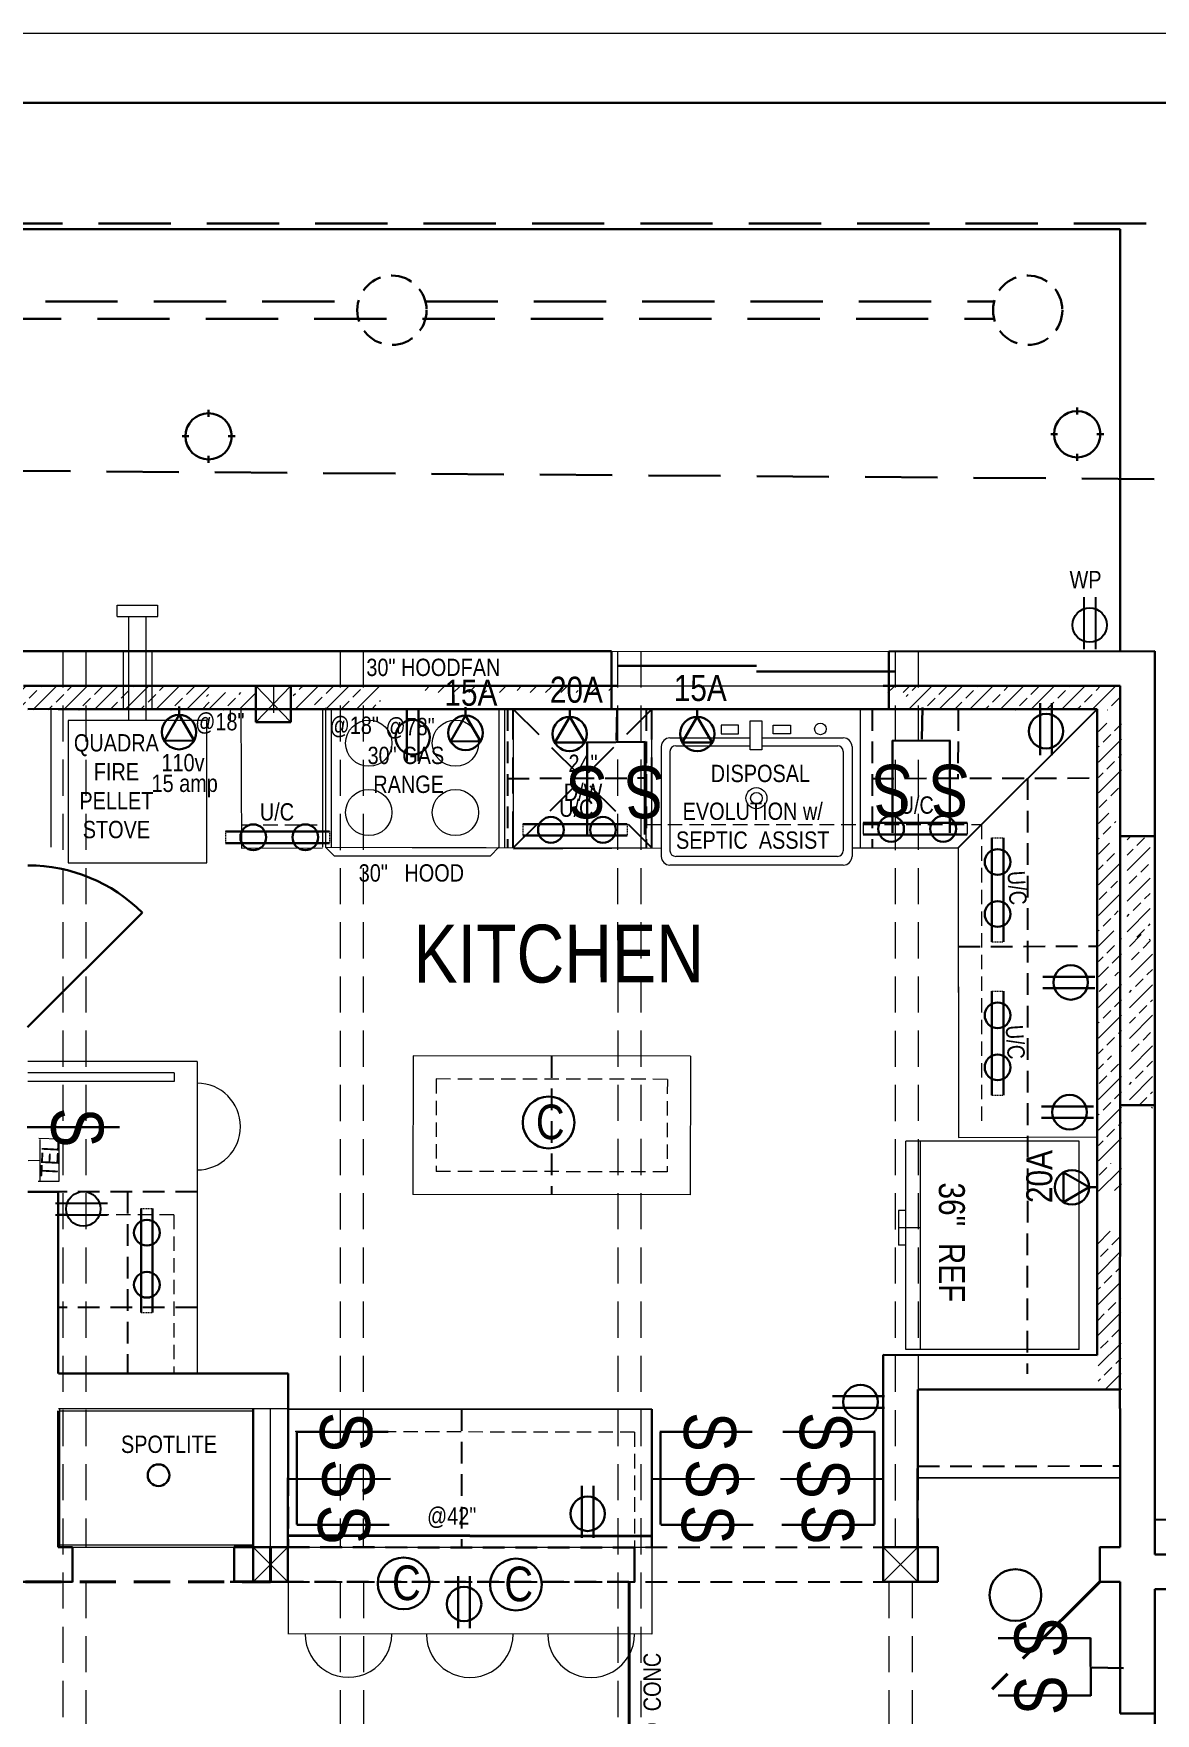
# Model space of a CAD drawing. Header units: inches. Extents: x -298 to 15350, y -6 to 2913.
# Drawn here: x 7569.6 to 7763.7, y 1483.2 to 1773.8 of the extents above; entities that cross this region are included whole.
import ezdxf

# ---------------------------------------------------------------- set-up
doc = ezdxf.new("R2010")
doc.units = ezdxf.units.IN
doc.header["$MEASUREMENT"] = 0
doc.linetypes.add('CENTER', pattern=[2, 1.25, -0.25, 0.25, -0.25])
doc.linetypes.add('HIDDEN', pattern=[0.375, 0.25, -0.125])
for name, color, linetype, lineweight in [('APPLIANCES', 7, 'Continuous', 20), ('BUILT-INS', 36, 'Continuous', 25), ('CABINETS', 36, 'HIDDEN', 25), ('COUNTERTOPS', 7, 'Continuous', 30), ('ELEC', 6, 'Continuous', 30), ('ELEC SYMBOLS', 7, 'Continuous', 20), ('EXISTING CEILING BEAMS', 7, 'HIDDEN', 20), ('HVAC', 1, 'Continuous', 50), ('NEW  ROUIGH SAWN  BEAMS', 3, 'HIDDEN', 40), ('NEW FRAMING', 6, 'Continuous', 30), ('PLUMBING', 3, 'Continuous', 20), ('ROOF', 7, 'HIDDEN', 30), ('STAIRS', 7, 'Continuous', 20), ('STOVE HEATING', 1, 'Continuous', 40), ('WALL FRAMING', 9, 'CENTER', 30), ('WALLS', 7, 'Continuous', 30), ('WINDOWS', 5, 'Continuous', 30)]:
    doc.layers.add(name, color=color, linetype=linetype, lineweight=lineweight)
for name, color, linetype in [('LL_ELECTRICAL', 1, 'Continuous'), ('TEXT80', 9, 'Continuous'), ('TITLE BLOCK', 7, 'Continuous')]:
    doc.layers.add(name, color=color, linetype=linetype)
doc.styles.add('ARCHENT', font='technical.ttf', dxfattribs={"height": 6})

msp = doc.modelspace()

# ---------------------------------------------------------------- hatches: boundary and pattern name
at = {"layer": 'NEW FRAMING', "linetype": 'Continuous', "lineweight": 9, "ltscale": 25}
h = msp.add_hatch(dxfattribs=at)
h.set_pattern_fill('ANSI33', scale=15, style=0)
h.set_pattern_definition([(45, (2623.5272, 396.599), (-2.6516504, 2.6516504), []), (45, (2626.179, 396.599), (-2.6516504, 2.6516504), [1.875, -0.9375])])
h.paths.add_polyline_path([(7600.54446, 1659.75569), (7558.54446, 1659.75569), (7558.54446, 1656.75569), (7600.54446, 1656.75569)])
h.paths.add_polyline_path([(7600.54446, 1660.90908), (7558.54446, 1660.90908), (7558.54446, 1659.75569), (7600.54446, 1659.75569)])
h = msp.add_hatch(dxfattribs=at)
h.set_pattern_fill('ANSI33', scale=15, style=0)
h.set_pattern_definition([(45, (2664.496, 396.599), (-2.6516504, 2.6516504), []), (45, (2667.1475, 396.599), (-2.6516504, 2.6516504), [1.875, -0.9375])])
h.paths.add_polyline_path([(7608.0886, 1656.75569), (7608.0886, 1659.75569), (7599.5131, 1659.75569), (7599.5131, 1656.75569)])
h = msp.add_hatch(dxfattribs=at)
h.set_pattern_fill('ANSI33', scale=15, style=0)
h.set_pattern_definition([(45, (2679.5122, 396.7507), (-2.6516504, 2.6516504), []), (45, (2682.164, 396.7507), (-2.6516504, 2.6516504), [1.875, -0.9375])])
h.paths.add_polyline_path([(7629.6093, 1659.90751), (7629.6093, 1661.06089), (7614.52947, 1661.06089), (7614.52947, 1659.90751)])
h.paths.add_polyline_path([(7629.6093, 1656.90751), (7629.6093, 1659.90751), (7614.52947, 1659.90751), (7614.52947, 1656.90751)])
h = msp.add_hatch(dxfattribs=at)
h.set_pattern_fill('ANSI33', scale=15, style=0)
h.set_pattern_definition([(45, (2701.2858, 396.599), (-2.6516504, 2.6516504), []), (45, (2703.9374, 396.599), (-2.6516504, 2.6516504), [1.875, -0.9375])])
h.paths.add_polyline_path([(7670.59281, 1659.75569), (7670.59281, 1660.90908), (7636.303, 1660.90908), (7636.303, 1659.75569)])
h = msp.add_hatch(dxfattribs=at)
h.set_pattern_fill('ANSI33', scale=15, style=0)
h.set_pattern_definition([(45, (2744.5754, 396.599), (-2.6516504, 2.6516504), []), (45, (2747.227, 396.599), (-2.6516504, 2.6516504), [1.875, -0.9375])])
h.paths.add_polyline_path([(7716.59281, 1660.90908), (7716.59281, 1659.75569), (7721.59263, 1659.75569), (7721.59263, 1660.90908)])
h = msp.add_hatch(dxfattribs=at)
h.set_pattern_fill('ANSI33', scale=15, style=0)
h.set_pattern_definition([(45, (2785.544, 396.599), (-2.6516504, 2.6516504), []), (45, (2788.1957, 396.599), (-2.6516504, 2.6516504), [1.875, -0.9375])])
h.paths.add_polyline_path([(7757.59281, 1656.75569), (7757.59281, 1659.75569), (7720.56126, 1659.75569), (7720.56126, 1656.75569)])
h.paths.add_polyline_path([(7757.59281, 1659.75569), (7757.59281, 1660.90908), (7720.56126, 1660.90908), (7720.56126, 1659.75569)])
h = msp.add_hatch(dxfattribs=at)
h.set_pattern_fill('ANSI33', scale=15, style=0)
h.set_pattern_definition([(45, (2999.56, 91.3216), (-2.6516504, 2.6516504), []), (45, (3002.212, 91.3216), (-2.6516504, 2.6516504), [1.875, -0.9375])])
h.paths.add_polyline_path([(7757.57581, 1636.47787), (7757.57581, 1637.26078, -0.407485201), (7755.62186, 1639.26025), (7753.82742, 1639.26025), (7753.82742, 1618.55933), (7755.76781, 1618.55933, -0.299331351), (7757.57581, 1619.8088), (7757.57581, 1621.83349, -0.387451198), (7757.12186, 1622.33136, -0.387451198), (7757.57581, 1622.82924), (7757.57581, 1626.98835, -0.400784786), (7756.62186, 1627.98729, -0.400784786), (7757.57581, 1628.98623), (7757.57581, 1632.47893, -0.407485201), (7755.62186, 1634.4784, -0.407485201)])
h.paths.add_polyline_path([(7755.62186, 1617.80933, -0.096396118), (7755.76781, 1618.55933), (7753.82742, 1618.55933), (7753.82742, 1617.05933), (7755.76781, 1617.05933, -0.096396118)])
h.paths.add_polyline_path([(7757.57581, 1615.80986, -0.299331351), (7755.76781, 1617.05933), (7753.82742, 1617.05933), (7753.82742, 1614.4784), (7757.57581, 1614.4784)])
h.paths.add_polyline_path([(7757.57581, 1618.55933), (7755.76781, 1618.55933, 0.096396118), (7755.62186, 1617.80933, 0.096396118), (7755.76781, 1617.05933), (7757.57581, 1617.05933)])
h.paths.add_polyline_path([(7757.57581, 1607.27785), (7753.82742, 1607.27785), (7753.82742, 1587.26871), (7757.57581, 1588.42591), (7757.57581, 1597.21444, -0.776153299), (7755.69894, 1597.69515, -0.776153299), (7757.57581, 1598.17587)])
h.paths.add_polyline_path([(7755.63225, 1599.52844, -1), (7754.63225, 1599.52844, -1)], flags=16)
h.paths.add_polyline_path([(7755.63225, 1595.79996, -1), (7754.63225, 1595.79996, -1)], flags=16)
h.paths.add_polyline_path([(7757.57581, 1588.42591), (7753.82742, 1587.26871), (7753.82742, 1573.4784), (7757.57581, 1573.47848), (7757.57581, 1577.47846, -0.41115692), (7755.59671, 1579.47835, -0.41115692), (7757.57581, 1581.47824)])
h.paths.add_polyline_path([(7757.56946, 1614.4784), (7753.82742, 1614.4784), (7753.82742, 1607.27785), (7757.56946, 1607.27785)])
h.paths.add_polyline_path([(7754.70262, 1610.98181, -1), (7756.70262, 1610.98181, -1)], flags=16)
h.paths.add_polyline_path([(7756.20262, 1609.08662, -1), (7755.20262, 1609.08662, -1)], flags=16)
h.paths.add_polyline_path([(7755.20262, 1612.8151, -1), (7756.20262, 1612.8151, -1)], flags=16)
edge = h.paths.add_edge_path()
edge.add_line((7757.82743, 1641.24966), (7757.82743, 1654.47813))
edge.add_line((7757.82743, 1654.47813), (7753.82742, 1654.47813))
edge.add_line((7753.82742, 1654.47813), (7753.82742, 1639.26025))
edge.add_line((7753.82742, 1639.26025), (7755.62186, 1639.26025))
edge.add_arc((7757.62186, 1639.26025), 2, 84.1005934, 180, ccw=False)
edge = h.paths.add_edge_path()
edge.add_line((7757.82236, 1581.46558), (7757.82743, 1585.9784))
edge.add_line((7757.82743, 1585.9784), (7757.82743, 1615.81992))
edge.add_arc((7757.62186, 1617.80933), 2, 268.6806738, 275.8994066, ccw=False)
edge.add_line((7757.57581, 1615.80986), (7757.57581, 1598.17587))
edge.add_arc((7756.69894, 1597.69515), 1, -28.7322216, 28.7322216, ccw=False)
edge.add_line((7757.57581, 1597.21444), (7757.57581, 1581.47824))
edge.add_arc((7757.59671, 1579.47835), 2, 83.5217565, 90.598586, ccw=False)
h.paths.add_polyline_path([(7757.82743, 1617.05933), (7757.82743, 1618.55933), (7757.57581, 1618.55933), (7757.57581, 1617.05933)])
edge = h.paths.add_edge_path()
edge.add_line((7757.81339, 1573.47849), (7757.8179, 1577.49062))
edge.add_arc((7757.59671, 1579.47835), 2, 269.401414, 276.3495671, ccw=False)
edge.add_line((7757.57581, 1577.47846), (7757.57581, 1573.47848))
edge.add_line((7757.57581, 1573.47848), (7757.81339, 1573.47849))
h = msp.add_hatch(dxfattribs=at)
h.set_pattern_fill('ANSI33', scale=15, style=0)
h.set_pattern_definition([(45, (2764.7836, 198.787), (-2.6516504, 2.6516504), []), (45, (2767.4353, 198.787), (-2.6516504, 2.6516504), [1.875, -0.9375])])
h.paths.add_polyline_path([(7762.79926, 1634.90935), (7758.79926, 1634.90935), (7758.79926, 1616.94379), (7762.79926, 1616.94378)])
h = msp.add_hatch(dxfattribs=at)
h.set_pattern_fill('ANSI33', scale=15, style=0)
h.set_pattern_definition([(45, (2765.1676, 169.7282), (-2.6516504, 2.6516504), []), (45, (2767.8193, 169.7282), (-2.6516504, 2.6516504), [1.875, -0.9375])])
h.paths.add_polyline_path([(7763.18327, 1617.88415), (7759.18327, 1617.88518), (7759.18327, 1587.88507), (7763.18327, 1587.88506)])
h = msp.add_hatch(dxfattribs=at)
h.set_pattern_fill('ANSI33', scale=15, style=0)
h.set_pattern_definition([(45, (2759.7957, 118.4), (-2.6516504, 2.6516504), []), (45, (2762.4473, 118.4), (-2.6516504, 2.6516504), [1.875, -0.9375])])
h.paths.add_polyline_path([(7757.59085, 1566.56887), (7753.59085, 1566.5699), (7753.81124, 1539.16911), (7757.81124, 1539.16911)])

# ---------------------------------------------------------------- linework, layer by layer
at = {"layer": 'APPLIANCES', "lineweight": 20, "ltscale": 15}
for p, q in [((7620.09283, 1657.10646), (7620.09402, 1633.00846)), ((7650.0928, 1657.00722), (7650.09399, 1633.01022)), ((7620.09402, 1633.00846), (7650.01525, 1632.90919)), ((7621.59589, 1631.5085), (7648.67232, 1631.50878)), ((7720.50606, 1546.14184), (7720.50666, 1582.14184)), ((7750.50666, 1582.14134), (7720.50666, 1582.14184)), ((7723.06606, 1546.14179), (7723.06666, 1582.14179)), ((7750.50606, 1546.14134), (7750.50666, 1582.14134)), ((7719.22646, 1570.14186), (7719.22636, 1564.14186)), ((7720.50646, 1570.14184), (7719.22646, 1570.14186)), ((7720.50641, 1567.14184), (7719.22641, 1567.14186)), ((7723.06641, 1567.14179), (7720.50641, 1567.14184)), ((7720.50636, 1564.14184), (7719.22636, 1564.14186)), ((7720.50636, 1564.14184), (7719.22636, 1564.14186)), ((7750.50606, 1546.14134), (7720.50606, 1546.14184))]:
    msp.add_line(p, q, dxfattribs=at)
at = {"layer": 'APPLIANCES', "ltscale": 25}
for p, q in [((7620.09402, 1633.00846), (7621.59592, 1631.50847)), ((7650.09399, 1632.9913), (7648.67232, 1631.50878))]:
    msp.add_line(p, q, dxfattribs=at)
at = {"layer": 'APPLIANCES', "ltscale": 15}
for centre in [(7627.59313, 1651.00679), (7642.59313, 1651.00712), (7627.59346, 1639.00765), (7642.59346, 1639.00798)]:
    msp.add_circle(centre, 4, dxfattribs=at)
for centre, start, end in [((7597.90326, 1584.68339), 269.9192368, 89.9192368), ((7624.07498, 1496.90112), 179.9192368, 359.9192368), ((7645.07497, 1496.87997), 179.9192368, 359.9192368), ((7666.07496, 1496.86353), 179.9192368, 359.9192368)]:
    msp.add_arc(centre, 7.5, start, end, dxfattribs=at)
at = {"layer": 'BUILT-INS', "color": 5, "linetype": 'Continuous', "lineweight": 20, "ltscale": 25}
for p, q in [((7574.12005, 1535.52266), (7607.59974, 1535.50426)), ((7574.00466, 1512.33253), (7607.75766, 1512.33315))]:
    msp.add_line(p, q, dxfattribs=at)
at = {"layer": 'BUILT-INS', "linetype": 'HIDDEN', "ltscale": 15}
msp.add_line((7722.56304, 1525.90904), (7757.59281, 1525.98698), dxfattribs=at)
at = {"layer": 'BUILT-INS', "ltscale": 15}
msp.add_line((7722.56304, 1523.90904), (7757.59281, 1523.98698), dxfattribs=at)
msp.add_line((7722.56304, 1523.90904), (7757.59281, 1523.98698), dxfattribs=at)
at = {"layer": 'BUILT-INS', "linetype": 'Continuous', "lineweight": 9, "ltscale": 25}
msp.add_line((7576.36786, 1511.90962), (7604.30133, 1511.9541), dxfattribs=at)
at = {"layer": 'CABINETS', "ltscale": 15}
for p, q in [((7651.59281, 1656.9065), (7651.59395, 1632.91091)), ((7675.59281, 1656.90764), (7675.59397, 1632.9115)), ((7714.70526, 1656.90935), (7714.70643, 1632.91238)), ((7729.59281, 1656.90935), (7729.48239, 1644.79155)), ((7651.59338, 1644.90871), (7675.59339, 1644.98918)), ((7714.70584, 1644.91087), (7753.59281, 1644.99296)), ((7741.58727, 1644.95116), (7741.51455, 1541.90336)), ((7729.60308, 1615.81473), (7753.60285, 1615.90613)), ((7659.22121, 1596.88155), (7659.2239, 1572.88152)), ((7585.88533, 1573.40715), (7585.84844, 1541.95657)), ((7613.64171, 1535.77543), (7613.64433, 1511.78817)), ((7643.64171, 1535.7787), (7643.64433, 1511.79144))]:
    msp.add_line(p, q, dxfattribs=at)
at = {"layer": 'CABINETS', "color": 3, "ltscale": 25}
for p, q in [((7652.59281, 1656.90655), (7676.59397, 1632.91238)), ((7676.59281, 1656.90769), (7652.59395, 1632.91216))]:
    msp.add_line(p, q, dxfattribs=at)
at = {"layer": 'CABINETS', "color": 7, "ltscale": 25}
for p, q in [((7652.59395, 1632.91216), (7652.59281, 1656.90655)), ((7676.59395, 1632.91332), (7676.59281, 1656.90771))]:
    msp.add_line(p, q, dxfattribs=at)
at = {"layer": 'CABINETS', "color": 1, "linetype": 'Continuous', "ltscale": 15}
msp.add_line((7729.59304, 1632.91282), (7753.59165, 1656.90935), dxfattribs=at)
at = {"layer": 'CABINETS', "color": 7, "lineweight": 20, "ltscale": 10}
for p, q in [((7605.58925, 1636.90729), (7618.69508, 1636.90733)), ((7733.59191, 1636.91395), (7733.60656, 1584.93232))]:
    msp.add_line(p, q, dxfattribs=at)
at = {"layer": 'CABINETS', "color": 3, "lineweight": 20, "ltscale": 10}
msp.add_line((7675.59378, 1636.9136), (7733.59191, 1636.91395), dxfattribs=at)
at = {"layer": 'CABINETS', "linetype": 'HIDDEN', "ltscale": 15}
for p, q in [((7597.89495, 1573.40715), (7573.89495, 1573.40715)), ((7597.89471, 1553.40715), (7573.89471, 1553.40715))]:
    msp.add_line(p, q, dxfattribs=at)
at = {"layer": 'CABINETS', "color": 7, "linetype": 'Continuous', "lineweight": 20, "ltscale": 25}
msp.add_line((7573.89741, 1535.90905), (7613.63384, 1535.90966), dxfattribs=at)
at = {"layer": 'CABINETS', "color": 5, "linetype": 'Continuous', "lineweight": 20, "ltscale": 25}
for p, q in [((7574.12635, 1511.90668), (7574.12574, 1535.78912)), ((7610.6174, 1512.02718), (7610.61679, 1535.90962))]:
    msp.add_line(p, q, dxfattribs=at)
at = {"layer": 'CABINETS', "color": 7, "ltscale": 15}
for p, q in [((7613.6002, 1511.91546), (7716.5912, 1511.90941)), ((7613.6002, 1505.90668), (7716.5912, 1505.90063))]:
    msp.add_line(p, q, dxfattribs=at)
at = {"layer": 'COUNTERTOPS', "color": 1, "lineweight": 20, "ltscale": 15}
msp.add_line((7572.58829, 1656.90776), (7572.58948, 1633.00649), dxfattribs=at)
at = {"layer": 'COUNTERTOPS', "color": 1, "linetype": 'Continuous', "lineweight": 9, "ltscale": 25}
for p, q in [((7601.59274, 1656.90925), (7603.59281, 1656.90925)), ((7603.59281, 1656.90925), (7603.59281, 1654.91969)), ((7619.5928, 1657.00687), (7619.59399, 1633.00987)), ((7621.0928, 1657.00694), (7621.09399, 1633.00994)), ((7639.59281, 1656.90931), (7675.59281, 1656.90764)), ((7651.0928, 1657.00843), (7651.09399, 1633.01143)), ((7652.5928, 1657.0085), (7652.59399, 1633.0115)), ((7676.59397, 1633.01509), (7676.59281, 1656.90797)), ((7712.59281, 1656.90935), (7712.59303, 1632.91268)), ((7753.59281, 1656.90935), (7714.70526, 1656.90747)), ((7753.57919, 1585.01115), (7753.59281, 1656.90935)), ((7608.0886, 1654.6233), (7614.0887, 1654.62359)), ((7620.09402, 1633.00846), (7675.69527, 1632.91233)), ((7714.70548, 1632.91268), (7729.59304, 1632.91282)), ((7613.64433, 1511.78817), (7613.64433, 1535.77543)), ((7613.64433, 1535.77543), (7676.57495, 1535.77543)), ((7613.64433, 1511.90957), (7676.57495, 1511.90587))]:
    msp.add_line(p, q, dxfattribs=at)
at = {"layer": 'COUNTERTOPS', "color": 7, "lineweight": 20, "ltscale": 15}
for p, q in [((7605.49151, 1657.07567), (7605.596, 1632.84239)), ((7597.90853, 1595.95963), (7568.62623, 1595.9583)), ((7593.90866, 1593.95937), (7568.62673, 1593.9583)), ((7593.90875, 1592.45937), (7568.62711, 1592.4583))]:
    msp.add_line(p, q, dxfattribs=at)
at = {"layer": 'COUNTERTOPS', "lineweight": 20, "ltscale": 15}
for p, q in [((7605.596, 1632.84239), (7619.594, 1632.90738)), ((7711.1987, 1632.91269), (7729.59304, 1632.91282)), ((7729.59304, 1632.91282), (7729.60656, 1584.91653)), ((7729.60308, 1582.81473), (7753.58923, 1582.9094))]:
    msp.add_line(p, q, dxfattribs=at)
at = {"layer": 'COUNTERTOPS', "color": 3, "lineweight": 20, "ltscale": 15}
msp.add_line((7652.62071, 1632.75207), (7678.19872, 1632.91232), dxfattribs=at)
at = {"layer": 'COUNTERTOPS', "color": 7, "linetype": 'Continuous', "lineweight": 9, "ltscale": 25}
for p, q in [((7729.59304, 1632.91282), (7729.61485, 1582.81478)), ((7729.60308, 1582.81473), (7753.57571, 1582.90935))]:
    msp.add_line(p, q, dxfattribs=at)
at = {"layer": 'COUNTERTOPS', "linetype": 'Continuous', "lineweight": 20, "ltscale": 25}
msp.add_line((7597.90853, 1595.95963), (7597.89471, 1541.95349), dxfattribs=at)
at = {"layer": 'COUNTERTOPS', "linetype": 'Continuous', "lineweight": 20, "ltscale": 15}
for p, q in [((7635.26012, 1596.91769), (7635.22392, 1572.91772)), ((7683.26006, 1596.8453), (7683.22387, 1572.84532)), ((7613.63384, 1535.90954), (7613.63384, 1496.96744)), ((7676.57495, 1535.79506), (7676.57495, 1496.85296))]:
    msp.add_line(p, q, dxfattribs=at)
at = {"layer": 'COUNTERTOPS', "color": 0, "linetype": 'Continuous', "lineweight": 20, "ltscale": 25}
for p, q in [((7683.26006, 1596.8453), (7635.26012, 1596.91769)), ((7683.22387, 1572.84532), (7635.22392, 1572.91772)), ((7676.57495, 1535.79506), (7613.6336, 1535.77544)), ((7676.57495, 1496.85296), (7613.57327, 1496.91169))]:
    msp.add_line(p, q, dxfattribs=at)
at = {"layer": 'COUNTERTOPS', "linetype": 'HIDDEN', "lineweight": 20, "ltscale": 10}
for p, q in [((7639.25408, 1592.91166), (7639.22995, 1576.91168)), ((7679.25404, 1592.85133), (7679.22991, 1576.85135)), ((7593.88018, 1569.4132), (7593.89348, 1541.95451)), ((7673.58981, 1531.79385), (7673.59686, 1511.90761))]:
    msp.add_line(p, q, dxfattribs=at)
at = {"layer": 'COUNTERTOPS', "color": 0, "linetype": 'HIDDEN', "lineweight": 20, "ltscale": 10}
for p, q in [((7679.25404, 1592.85133), (7639.25408, 1592.91166)), ((7679.22991, 1576.85135), (7639.22995, 1576.91168)), ((7593.88892, 1569.41319), (7573.88194, 1569.44336)), ((7673.58981, 1531.79385), (7613.64433, 1531.90295))]:
    msp.add_line(p, q, dxfattribs=at)
at = {"layer": 'COUNTERTOPS', "color": 1, "linetype": 'Continuous', "lineweight": 30, "ltscale": 25}
for p, q in [((7676.57495, 1535.77543), (7676.57495, 1512.07076)), ((7676.57495, 1511.90957), (7676.57495, 1511.90957))]:
    msp.add_line(p, q, dxfattribs=at)
at = {"layer": 'COUNTERTOPS', "color": 0, "linetype": 'Continuous', "lineweight": 40, "ltscale": 25}
msp.add_line((7676.59752, 1513.82054), (7613.60021, 1513.90957), dxfattribs=at)
at = {"layer": 'ELEC', "color": 1, "linetype": 'Continuous', "ltscale": 0.75}
for p, q in [((7594.77892, 1657.33445), (7594.77892, 1655.90425)), ((7644.33937, 1657.21281), (7644.33937, 1655.78262)), ((7662.35808, 1657.0103), (7662.35808, 1655.58011)), ((7670.47983, 1651.47211), (7670.59281, 1656.90935)), ((7684.4263, 1657.01015), (7684.4263, 1655.57996)), ((7723.29566, 1651.72859), (7723.40865, 1657.16583)), ((7594.77892, 1655.90425), (7592.19785, 1651.42921)), ((7594.77892, 1655.90425), (7597.37992, 1651.46422)), ((7644.33937, 1655.78262), (7641.75831, 1651.30757)), ((7644.33937, 1655.78262), (7646.94037, 1651.34258)), ((7662.35808, 1655.58011), (7659.77702, 1651.10506)), ((7662.35808, 1655.58011), (7664.95909, 1651.14007)), ((7684.4263, 1655.57996), (7681.84524, 1651.10491)), ((7684.4263, 1655.57996), (7687.0273, 1651.13992)), ((7597.37992, 1651.46422), (7592.19785, 1651.42921)), ((7646.94037, 1651.34258), (7641.75831, 1651.30757)), ((7664.95909, 1651.14007), (7659.77702, 1651.10506)), ((7675.38953, 1651.21931), (7665.34724, 1651.14753)), ((7665.40187, 1635.21143), (7665.40187, 1651.20134)), ((7675.33137, 1635.21977), (7675.33137, 1651.20968)), ((7687.0273, 1651.13992), (7681.84524, 1651.10491)), ((7728.20537, 1651.47579), (7718.16307, 1651.40401)), ((7718.2177, 1635.46791), (7718.2177, 1651.45782)), ((7728.1472, 1635.47625), (7728.1472, 1651.46616)), ((7584.49897, 1584.55514), (7568.50906, 1584.55514)), ((7747.8068, 1571.58162), (7747.77179, 1576.76369)), ((7752.24684, 1574.18262), (7747.77179, 1576.76369)), ((7752.24684, 1574.18262), (7747.8068, 1571.58162)), ((7753.67703, 1574.18262), (7752.24684, 1574.18262)), ((7630.98187, 1531.88787), (7614.99196, 1531.88787)), ((7615.1399, 1531.82323), (7615.1399, 1515.83332)), ((7693.93489, 1531.88882), (7677.94498, 1531.88882)), ((7678.09292, 1531.82417), (7678.09292, 1515.83426)), ((7699.23327, 1531.89213), (7715.22318, 1531.89025)), ((7715.07523, 1531.82562), (7715.07335, 1515.83571)), ((7631.384, 1523.76409), (7613.62193, 1523.65646)), ((7694.33702, 1523.76503), (7676.57495, 1523.6574)), ((7698.83019, 1523.7684), (7716.59224, 1523.65867)), ((7631.13736, 1515.79617), (7615.14745, 1515.79617)), ((7694.09038, 1515.79711), (7678.10047, 1515.79711)), ((7699.07589, 1515.80044), (7715.0658, 1515.79856)), ((7736.49797, 1496.19074), (7752.48788, 1496.19074)), ((7752.50585, 1486.20308), (7752.43407, 1496.24537)), ((7752.75865, 1491.11278), (7758.19589, 1490.99979)), ((7736.50631, 1486.26124), (7752.49623, 1486.26124))]:
    msp.add_line(p, q, dxfattribs=at)
at = {"layer": 'ELEC', "color": 1, "linetype": 'Continuous', "ltscale": 0.375}
for p, q in [((7592.19785, 1651.42921), (7594.77892, 1655.90425)), ((7594.77892, 1655.90425), (7597.37992, 1651.46422)), ((7641.75831, 1651.30757), (7644.33937, 1655.78262)), ((7644.33937, 1655.78262), (7646.94037, 1651.34258)), ((7659.77702, 1651.10506), (7662.35808, 1655.58011)), ((7662.35808, 1655.58011), (7664.95909, 1651.14007)), ((7681.84524, 1651.10491), (7684.4263, 1655.57996)), ((7684.4263, 1655.57996), (7687.0273, 1651.13992)), ((7597.37992, 1651.46422), (7592.19785, 1651.42921)), ((7646.94037, 1651.34258), (7641.75831, 1651.30757)), ((7664.95909, 1651.14007), (7659.77702, 1651.10506)), ((7687.0273, 1651.13992), (7681.84524, 1651.10491)), ((7747.77179, 1576.76369), (7752.24684, 1574.18262)), ((7747.8068, 1571.58162), (7747.77179, 1576.76369)), ((7752.24684, 1574.18262), (7747.8068, 1571.58162))]:
    msp.add_line(p, q, dxfattribs=at)
at = {"layer": 'ELEC', "color": 6, "linetype": 'HIDDEN', "lineweight": 9, "ltscale": 0.75}
for p, q in [((7654.27751, 1637.01712), (7654.27751, 1635.01712)), ((7672.28264, 1637.01712), (7672.28264, 1635.01712)), ((7713.12586, 1637.20089), (7713.12586, 1635.20089)), ((7731.13099, 1637.20089), (7731.13099, 1635.20089)), ((7602.78524, 1635.7307), (7602.78524, 1633.7307)), ((7620.79037, 1635.7307), (7620.79037, 1633.7307)), ((7735.38352, 1634.62188), (7737.38352, 1634.62188)), ((7735.38352, 1616.61676), (7737.38352, 1616.61676)), ((7735.38352, 1608.09519), (7737.38352, 1608.09519)), ((7735.38352, 1590.09007), (7737.38352, 1590.09007)), ((7588.20834, 1570.49267), (7590.20834, 1570.49267)), ((7588.20834, 1552.48754), (7590.20834, 1552.48754))]:
    msp.add_line(p, q, dxfattribs=at)
at = {"layer": 'ELEC', "color": 6, "linetype": 'Continuous', "ltscale": 0.75}
for p, q in [((7654.27751, 1637.01712), (7663.28007, 1637.01712)), ((7672.28264, 1637.01712), (7663.28007, 1637.01712)), ((7713.12586, 1637.20089), (7722.12842, 1637.20089)), ((7731.13099, 1637.20089), (7722.12842, 1637.20089)), ((7602.78524, 1635.7307), (7611.78781, 1635.7307)), ((7602.78524, 1633.7307), (7611.78781, 1633.7307)), ((7620.79037, 1635.7307), (7611.78781, 1635.7307)), ((7620.79037, 1633.7307), (7611.78781, 1633.7307)), ((7654.27751, 1635.01712), (7663.28007, 1635.01712)), ((7672.28264, 1635.01712), (7663.28007, 1635.01712)), ((7713.12586, 1635.20089), (7722.12842, 1635.20089)), ((7731.13099, 1635.20089), (7722.12842, 1635.20089)), ((7735.38352, 1634.62188), (7735.38352, 1625.61932)), ((7737.38352, 1634.62188), (7737.38352, 1625.61932)), ((7735.38352, 1616.61676), (7735.38352, 1625.61932)), ((7737.38352, 1616.61676), (7737.38352, 1625.61932)), ((7735.38352, 1608.09519), (7735.38352, 1599.09263)), ((7737.38352, 1608.09519), (7737.38352, 1599.09263)), ((7735.38352, 1590.09007), (7735.38352, 1599.09263)), ((7737.38352, 1590.09007), (7737.38352, 1599.09263)), ((7588.20834, 1570.49267), (7588.20834, 1561.4901)), ((7590.20834, 1570.49267), (7590.20834, 1561.4901)), ((7588.20834, 1552.48754), (7588.20834, 1561.4901)), ((7590.20834, 1552.48754), (7590.20834, 1561.4901))]:
    msp.add_line(p, q, dxfattribs=at)
at = {"layer": 'ELEC', "color": 1, "linetype": 'Continuous', "ltscale": 0.75}
for centre, radius in [((7594.77892, 1652.92239), 2.98186), ((7644.33937, 1652.80076), 2.98186), ((7662.35808, 1652.59824), 2.98186), ((7684.4263, 1652.5981), 2.98186), ((7658.71322, 1585.38442), 4.47927), ((7749.26498, 1574.18262), 2.98186), ((7633.62645, 1505.65174), 4.47927), ((7653.06183, 1505.44942), 4.47927), ((7739.46763, 1503.6343), 4.47927)]:
    msp.add_circle(centre, radius, dxfattribs=at)
at = {"layer": 'ELEC', "color": 6, "linetype": 'Continuous', "ltscale": 0.75}
for centre in [(7607.62077, 1634.72615), (7616.62334, 1634.72615), (7659.11304, 1636.01257), (7668.1156, 1636.01257), (7717.96139, 1636.19634), (7726.96395, 1636.19634), (7736.38806, 1630.45485), (7736.38806, 1621.45229), (7736.38806, 1603.92816), (7736.38806, 1594.9256), (7589.21288, 1566.32563), (7589.21288, 1557.32307)]:
    msp.add_circle(centre, 2.23073, dxfattribs=at)
at = {"layer": 'ELEC', "color": 1, "linetype": 'Continuous', "ltscale": 0.125}
msp.add_circle((7591.22864, 1524.36218), 1.875, dxfattribs=at)
at = {"layer": 'ELEC', "color": 1, "linetype": 'Continuous', "ltscale": 0.75}
for points in [[(7594.77892, 1655.90425), (7597.37992, 1651.46422), (7592.19785, 1651.42921), (7594.77892, 1655.90425)], [(7644.33937, 1655.78262), (7646.94037, 1651.34258), (7641.75831, 1651.30757), (7644.33937, 1655.78262)], [(7662.35808, 1655.58011), (7664.95909, 1651.14007), (7659.77702, 1651.10506), (7662.35808, 1655.58011)], [(7684.4263, 1655.57996), (7687.0273, 1651.13992), (7681.84524, 1651.10491), (7684.4263, 1655.57996)], [(7752.24684, 1574.18262), (7747.8068, 1571.58162), (7747.77179, 1576.76369), (7752.24684, 1574.18262)]]:
    msp.add_solid(points, dxfattribs=at)
at = {"layer": 'ELEC SYMBOLS', "color": 1, "linetype": 'Continuous', "lineweight": 30, "ltscale": 150}
for p, q in [((7750.1684, 1709.05011), (7750.1684, 1707.85339)), ((7599.8913, 1708.68927), (7599.8913, 1707.49255)), ((7595.29294, 1704.09091), (7596.48966, 1704.09091)), ((7603.29294, 1704.09091), (7604.48966, 1704.09091)), ((7745.57004, 1704.45175), (7746.76676, 1704.45175)), ((7753.57004, 1704.45175), (7754.76676, 1704.45175)), ((7599.8913, 1700.68927), (7599.8913, 1699.49255)), ((7750.1684, 1701.05011), (7750.1684, 1699.85339))]:
    msp.add_line(p, q, dxfattribs=at)
at = {"layer": 'ELEC SYMBOLS', "color": 1, "lineweight": 30, "ltscale": 15}
for centre in [(7599.8913, 1704.09091), (7750.1684, 1704.45175)]:
    msp.add_circle(centre, 4, dxfattribs=at)
at = {"layer": 'EXISTING CEILING BEAMS', "linetype": 'HIDDEN', "ltscale": 25}
for p, q in [((7574.65732, 1666.9056), (7574.66228, 1353.90852)), ((7578.65398, 1666.90363), (7578.65648, 1511.90104)), ((7622.65637, 1666.89349), (7622.65648, 1511.90104)), ((7626.65398, 1666.90363), (7626.65648, 1511.90104)), ((7670.65732, 1666.90849), (7670.66228, 1353.90852)), ((7674.65983, 1666.90852), (7674.66228, 1353.90852)), ((7718.65637, 1666.89349), (7718.65648, 1511.90104)), ((7722.65398, 1666.90363), (7722.65648, 1511.90104)), ((7578.65983, 1505.91111), (7578.66228, 1353.90852)), ((7622.66217, 1505.90097), (7622.66228, 1353.90852)), ((7626.65983, 1505.91111), (7626.66228, 1353.90852)), ((7717.59109, 1505.9018), (7717.5912, 1353.90935)), ((7721.58876, 1505.91194), (7721.5912, 1353.90935))]:
    msp.add_line(p, q, dxfattribs=at)
at = {"layer": 'HVAC', "color": 4, "linetype": 'Continuous', "lineweight": 9, "ltscale": 25}
for p, q in [((7584.08812, 1672.90676), (7584.08812, 1674.90676)), ((7584.08812, 1674.90676), (7591.03048, 1674.90676)), ((7591.03048, 1674.90676), (7591.03049, 1672.90678)), ((7584.08812, 1672.90676), (7591.08812, 1672.90678)), ((7586.08826, 1654.92301), (7586.08812, 1672.90676)), ((7589.08826, 1654.92301), (7589.08812, 1672.90685)), ((7585.08972, 1666.85112), (7585.08973, 1656.90929)), ((7590.08817, 1666.85115), (7590.08818, 1656.90932)), ((7575.58826, 1654.92301), (7575.58826, 1630.32301)), ((7599.58826, 1654.92301), (7575.58826, 1654.92301)), ((7599.58826, 1630.32301), (7599.58746, 1655.11928)), ((7575.58826, 1630.32301), (7599.58826, 1630.32301))]:
    msp.add_line(p, q, dxfattribs=at)
at = {"layer": 'LL_ELECTRICAL', "color": 3, "linetype": 'Continuous', "ltscale": 0.75}
for p, q in [((7751.31497, 1676.27123), (7751.31497, 1667.26866)), ((7751.31497, 1676.27123), (7751.31497, 1667.26866)), ((7753.31497, 1676.27123), (7753.31497, 1667.26866)), ((7753.31497, 1676.27123), (7753.31497, 1667.26866))]:
    msp.add_line(p, q, dxfattribs=at)
at = {"layer": 'LL_ELECTRICAL', "color": 3, "linetype": 'Continuous', "lineweight": 30, "ltscale": 0.75}
for p, q in [((7634.20115, 1656.88053), (7634.20115, 1647.87797)), ((7634.20115, 1656.88053), (7634.20115, 1647.87797)), ((7636.20115, 1656.88053), (7636.20115, 1647.87797)), ((7636.20115, 1656.88053), (7636.20115, 1647.87797))]:
    msp.add_line(p, q, dxfattribs=at)
at = {"layer": 'LL_ELECTRICAL', "color": 1, "linetype": 'Continuous', "lineweight": 30, "ltscale": 0.75}
for p, q in [((7743.76522, 1657.91967), (7743.76522, 1648.9171)), ((7743.76522, 1657.91967), (7743.76522, 1648.9171)), ((7745.76522, 1657.91967), (7745.76522, 1648.9171)), ((7745.76522, 1657.91967), (7745.76522, 1648.9171)), ((7744.20708, 1610.61194), (7753.20965, 1610.61194)), ((7744.20708, 1610.61194), (7753.20965, 1610.61194)), ((7744.20708, 1608.61194), (7753.20965, 1608.61194)), ((7744.20708, 1608.61194), (7753.20965, 1608.61194)), ((7743.99621, 1588.16408), (7752.99878, 1588.16408)), ((7743.99621, 1588.16408), (7752.99878, 1588.16408)), ((7743.99621, 1586.16408), (7752.99878, 1586.16408)), ((7743.99621, 1586.16408), (7752.99878, 1586.16408)), ((7707.83765, 1538.0369), (7716.84021, 1538.0369)), ((7707.83765, 1538.0369), (7716.84021, 1538.0369)), ((7707.83765, 1536.0369), (7716.84021, 1536.0369)), ((7707.83765, 1536.0369), (7716.84021, 1536.0369)), ((7664.45802, 1522.53098), (7664.45802, 1513.52842)), ((7664.45802, 1522.53098), (7664.45802, 1513.52842)), ((7666.45802, 1522.53098), (7666.45802, 1513.52842)), ((7666.45802, 1522.53098), (7666.45802, 1513.52842)), ((7643.08742, 1506.91753), (7643.08742, 1497.91497)), ((7643.08742, 1506.91753), (7643.08742, 1497.91497)), ((7645.08742, 1506.91753), (7645.08742, 1497.91497)), ((7645.08742, 1506.91753), (7645.08742, 1497.91497))]:
    msp.add_line(p, q, dxfattribs=at)
at = {"layer": 'LL_ELECTRICAL', "color": 1, "linetype": 'Continuous', "ltscale": 0.75}
for p, q in [((7573.37505, 1571.43616), (7582.37762, 1571.43616)), ((7573.37505, 1571.43616), (7582.37762, 1571.43616)), ((7573.37505, 1569.43616), (7582.37762, 1569.43616)), ((7573.37505, 1569.43616), (7582.37762, 1569.43616))]:
    msp.add_line(p, q, dxfattribs=at)
at = {"layer": 'LL_ELECTRICAL', "color": 3, "linetype": 'Continuous', "ltscale": 0.75}
msp.add_circle((7752.31952, 1671.4357), 2.98186, dxfattribs=at)
msp.add_circle((7752.31952, 1671.4357), 2.98186, dxfattribs=at)
at = {"layer": 'LL_ELECTRICAL', "color": 3, "linetype": 'Continuous', "lineweight": 30, "ltscale": 0.75}
msp.add_circle((7635.2057, 1652.045), 2.98186, dxfattribs=at)
msp.add_circle((7635.2057, 1652.045), 2.98186, dxfattribs=at)
at = {"layer": 'LL_ELECTRICAL', "color": 1, "linetype": 'Continuous', "lineweight": 30, "ltscale": 0.75}
for centre in [(7744.76976, 1653.08414), (7744.76976, 1653.08414), (7749.04261, 1609.61649), (7749.04261, 1609.61649), (7748.83174, 1587.16863), (7748.83174, 1587.16863), (7712.67318, 1537.04145), (7712.67318, 1537.04145), (7665.46257, 1517.69545), (7665.46257, 1517.69545), (7644.09196, 1502.082), (7644.09196, 1502.082)]:
    msp.add_circle(centre, 2.98186, dxfattribs=at)
at = {"layer": 'LL_ELECTRICAL', "color": 1, "linetype": 'Continuous', "ltscale": 0.75}
msp.add_circle((7578.21058, 1570.44071), 2.98186, dxfattribs=at)
msp.add_circle((7578.21058, 1570.44071), 2.98186, dxfattribs=at)
at = {"layer": 'NEW  ROUIGH SAWN  BEAMS', "color": 3, "ltscale": 15}
msp.add_line((7610.5912, 1505.92366), (7610.5912, 1511.92366), dxfattribs=at)
at = {"layer": 'NEW  ROUIGH SAWN  BEAMS', "color": 6, "ltscale": 10}
msp.add_line((7610.60015, 1511.90668), (7610.60025, 1505.90668), dxfattribs=at)
at = {"layer": 'NEW  ROUIGH SAWN  BEAMS', "color": 6, "linetype": 'Continuous', "ltscale": 10}
msp.add_line((7610.60015, 1511.90668), (7610.60025, 1505.90668), dxfattribs=at)
at = {"layer": 'NEW  ROUIGH SAWN  BEAMS', "color": 7, "linetype": 'HIDDEN', "ltscale": 25}
msp.add_line((7427.59333, 1505.89996), (7610.60031, 1505.90668), dxfattribs=at)
at = {"layer": 'NEW  ROUIGH SAWN  BEAMS', "color": 1, "linetype": 'Continuous', "ltscale": 10}
msp.add_line((7672.67005, 1505.90679), (7672.66142, 1455.90935), dxfattribs=at)
at = {"layer": 'NEW FRAMING', "color": 7, "ltscale": 15}
for p, q in [((7568.58831, 1656.87359), (7606.31957, 1656.92278)), ((7620.59292, 1656.90928), (7670.59281, 1656.90935)), ((7670.59281, 1656.90935), (7716.59281, 1656.90935)), ((7716.59281, 1656.90935), (7753.59281, 1656.90935)), ((7753.59281, 1656.90935), (7753.59365, 1545.1594)), ((7588.38159, 1621.66785), (7568.58272, 1601.86875)), ((7753.58923, 1545.1594), (7716.58909, 1545.16894)), ((7716.59351, 1545.16894), (7716.5912, 1505.90905)), ((7613.65179, 1541.94945), (7573.89471, 1541.95963)), ((7613.65181, 1541.96033), (7613.59296, 1505.90957)), ((7722.58894, 1539.1682), (7722.53357, 1511.90904)), ((7757.53028, 1539.16916), (7722.58894, 1539.1682)), ((7576.36786, 1511.90962), (7573.84411, 1511.91135)), ((7576.36786, 1505.84123), (7576.36786, 1511.90962)), ((7607.60029, 1511.96014), (7604.30133, 1511.9541)), ((7604.30133, 1505.9541), (7604.30133, 1511.9541)), ((7726.05832, 1511.9094), (7722.53353, 1511.89492)), ((7757.59281, 1511.90931), (7754.05838, 1511.90935)), ((7726.05831, 1505.9097), (7716.5916, 1505.90981)), ((7757.59281, 1505.90935), (7754.05831, 1505.90939))]:
    msp.add_line(p, q, dxfattribs=at)
at = {"layer": 'NEW FRAMING', "ltscale": 15}
for p, q in [((7573.84272, 1656.90921), (7621.5853, 1656.90928)), ((7607.60029, 1511.96014), (7604.30133, 1511.9541)), ((7604.30133, 1505.9541), (7604.30133, 1511.9541)), ((7607.60029, 1505.96014), (7604.30142, 1505.95234)), ((7607.60029, 1505.96014), (7604.30142, 1505.95234))]:
    msp.add_line(p, q, dxfattribs=at)
at = {"layer": 'NEW FRAMING', "color": 5, "linetype": 'Continuous', "lineweight": 9, "ltscale": 25}
for p, q in [((7676.59281, 1656.90797), (7652.59281, 1656.90678)), ((7576.36786, 1511.90962), (7604.30133, 1511.90962))]:
    msp.add_line(p, q, dxfattribs=at)
at = {"layer": 'NEW FRAMING', "color": 4, "linetype": 'Continuous', "lineweight": 9, "ltscale": 25}
msp.add_line((7575.58826, 1630.32301), (7599.58826, 1630.32301), dxfattribs=at)
at = {"layer": 'NEW FRAMING', "color": 7, "ltscale": 50}
msp.add_line((7836.59281, 1516.85006), (7763.59281, 1516.65935), dxfattribs=at)
at = {"layer": 'NEW FRAMING', "color": 7, "linetype": 'HIDDEN', "ltscale": 15}
for p, q in [((7673.58997, 1511.85605), (7613.56655, 1511.90668)), ((7672.57463, 1505.90764), (7613.6002, 1505.90668))]:
    msp.add_line(p, q, dxfattribs=at)
at = {"layer": 'NEW FRAMING', "color": 7, "ltscale": 25}
for p, q in [((7726.05838, 1511.96437), (7726.05831, 1505.9097)), ((7754.05838, 1511.96404), (7754.05831, 1505.90939))]:
    msp.add_line(p, q, dxfattribs=at)
at = {"layer": 'NEW FRAMING', "color": 7, "ltscale": 15}
msp.add_arc((7568.64077, 1601.86913), 28, 45.0003389, 90.0003389, dxfattribs=at)
at = {"layer": 'PLUMBING', "color": 3, "ltscale": 12}
for points in [[(7691.57719, 1652.64675), (7691.57719, 1654.14675), (7688.57719, 1654.14675), (7688.57719, 1652.64675)], [(7693.57719, 1649.87714), (7693.57719, 1654.87714), (7695.57719, 1654.87714), (7695.57719, 1649.87714)], [(7697.57719, 1652.64675), (7697.57719, 1654.14675), (7700.57719, 1654.14675), (7700.57719, 1652.64675)]]:
    msp.add_lwpolyline(points, close=True, dxfattribs=at)
at = {"layer": 'PLUMBING', "color": 7}
msp.add_lwpolyline([(7675.59281, 1632.85024), (7675.59281, 1650.85024)], dxfattribs=at)
at = {"layer": 'PLUMBING', "color": 3}
for points in [[(7679.6987, 1651.91151), (7693.57719, 1651.91151)], [(7695.57719, 1651.91151), (7709.6987, 1651.91151)], [(7678.19899, 1650.44113), (7678.1987, 1631.41151)], [(7679.6987, 1649.56639), (7679.6987, 1632.41151)], [(7680.6987, 1650.56639), (7693.57719, 1650.56639)], [(7695.57719, 1650.56639), (7708.76834, 1650.56639)], [(7709.6987, 1649.56639), (7709.6987, 1632.41151)], [(7711.1987, 1650.41151), (7711.1987, 1631.41151)], [(7708.6987, 1631.41151), (7680.6987, 1631.41151)], [(7709.6987, 1629.91151), (7679.6987, 1629.91151)]]:
    msp.add_lwpolyline(points, dxfattribs=at)
for centre in [(7705.73193, 1653.46162), (7694.66387, 1641.48895)]:
    msp.add_circle(centre, 1, dxfattribs=at)
at = {"layer": 'PLUMBING', "color": 3, "linetype": 'Continuous', "ltscale": 0.5}
msp.add_circle((7694.66387, 1641.48895), 1.82455, dxfattribs=at)
at = {"layer": 'PLUMBING', "color": 3}
for centre, radius, start, end in [((7679.6987, 1650.41151), 1.5, 90, 180), ((7709.6987, 1650.41151), 1.5, 0, 90), ((7680.6987, 1649.56639), 1, 90, 180), ((7708.6987, 1649.56639), 1, 0, 90), ((7679.6987, 1631.41151), 1.5, 180, 270), ((7680.6987, 1632.41151), 1, 180, 270), ((7708.6987, 1632.41151), 1, 270, 0), ((7709.6987, 1631.41151), 1.5, 270, 0)]:
    msp.add_arc(centre, radius, start, end, dxfattribs=at)
at = {"layer": 'ROOF', "linetype": 'HIDDEN', "ltscale": 50}
for p, q in [((7224.59281, 1740.90935), (7787.59281, 1740.90935)), ((7515.40228, 1727.40935), (7625.78333, 1727.40935)), ((7637.40228, 1727.40935), (7735.78333, 1727.40935)), ((7224.39764, 1724.40935), (7735.78333, 1724.40935)), ((7225.97725, 1700.60129), (7788.96236, 1696.50649))]:
    msp.add_line(p, q, dxfattribs=at)
at = {"layer": 'ROOF', "linetype": 'Continuous', "ltscale": 50}
for p, q in [((7215.5465, 1739.90935), (7757.59281, 1739.90935)), ((7757.59281, 1739.90935), (7757.59281, 1666.90935))]:
    msp.add_line(p, q, dxfattribs=at)
at = {"layer": 'ROOF', "ltscale": 15}
for centre in [(7631.59281, 1725.90935), (7741.59281, 1725.90935)]:
    msp.add_circle(centre, 6, dxfattribs=at)
at = {"layer": 'STAIRS', "color": 7, "linetype": 'Continuous', "lineweight": 30, "ltscale": 15}
for p, q in [((7716.5912, 1508.46286), (7716.5912, 1505.96286)), ((7716.5912, 1508.46286), (7716.5912, 1505.96286)), ((7722.59225, 1508.44679), (7722.59225, 1505.94679)), ((7722.59225, 1508.44679), (7722.59225, 1505.94679))]:
    msp.add_line(p, q, dxfattribs=at)
at = {"layer": 'TITLE BLOCK', "color": 7, "linetype": 'Continuous', "lineweight": 0, "ltscale": 0.5}
msp.add_line((7938.57585, 1773.76344), (7122.5914, 1773.76344), dxfattribs=at)
at = {"layer": 'TITLE BLOCK', "color": 7, "linetype": 'Continuous', "lineweight": 30, "ltscale": 0.5}
msp.add_line((7926.57585, 1761.76344), (7146.5914, 1761.76344), dxfattribs=at)
at = {"layer": 'WALL FRAMING', "color": 7, "ltscale": 15}
for p, q in [((7609.59281, 1660.91969), (7603.59281, 1660.91969)), ((7716.5912, 1511.90941), (7716.5912, 1505.90941)), ((7716.5912, 1505.90941), (7716.5912, 1511.90941)), ((7716.5912, 1505.90941), (7716.5912, 1511.90941)), ((7722.5912, 1511.90941), (7716.5912, 1511.90941)), ((7716.5912, 1511.90941), (7716.5912, 1505.90941)), ((7716.5912, 1505.90941), (7716.5912, 1511.90941)), ((7716.5912, 1505.90941), (7716.5912, 1511.90941)), ((7722.5912, 1511.90941), (7716.5912, 1511.90941)), ((7722.5912, 1505.90941), (7722.5912, 1511.90941)), ((7722.5912, 1505.90941), (7722.5912, 1511.90941)), ((7722.5912, 1505.90941), (7716.5912, 1505.90941)), ((7722.5912, 1505.90941), (7716.5912, 1505.90941))]:
    msp.add_line(p, q, dxfattribs=at)
at = {"layer": 'WALL FRAMING', "color": 9, "linetype": 'Continuous', "lineweight": 9, "ltscale": 150}
msp.add_line((7611.08861, 1660.97255), (7611.08861, 1656.28103), dxfattribs=at)
at = {"layer": 'WALL FRAMING', "color": 7, "linetype": 'Continuous', "lineweight": 9, "ltscale": 25}
msp.add_line((7593.90866, 1593.95937), (7593.90875, 1592.45937), dxfattribs=at)
at = {"layer": 'WALL FRAMING', "color": 1, "linetype": 'Continuous', "lineweight": 9, "ltscale": 150}
for p, q in [((7574.01265, 1582.52933), (7570.54123, 1582.63313)), ((7570.69097, 1582.45219), (7570.69097, 1575.227)), ((7574.01265, 1575.26262), (7574.01265, 1582.52933)), ((7570.69097, 1578.8396), (7568.6755, 1578.77143)), ((7570.43135, 1575.22156), (7574.01265, 1575.26262))]:
    msp.add_line(p, q, dxfattribs=at)
at = {"layer": 'WALL FRAMING', "color": 7, "linetype": 'Continuous', "ltscale": 15}
for p, q in [((7607.6002, 1505.90668), (7607.59973, 1535.90957)), ((7673.58997, 1505.85605), (7673.58997, 1511.85605))]:
    msp.add_line(p, q, dxfattribs=at)
at = {"layer": 'WALL FRAMING', "ltscale": 15}
for p, q in [((7613.60021, 1511.90957), (7604.23472, 1511.90957)), ((7613.60021, 1505.90957), (7603.60021, 1505.90957))]:
    msp.add_line(p, q, dxfattribs=at)
at = {"layer": 'WALL FRAMING', "color": 6, "ltscale": 15}
for p, q in [((7613.6002, 1511.90668), (7607.6002, 1511.90668)), ((7613.6002, 1511.90668), (7607.6002, 1511.90668)), ((7613.6002, 1505.90668), (7607.6002, 1505.90668)), ((7613.6002, 1505.90668), (7607.6002, 1505.90668))]:
    msp.add_line(p, q, dxfattribs=at)
at = {"layer": 'WALL FRAMING', "color": 6, "linetype": 'Continuous', "lineweight": 9, "ltscale": 15}
for p, q in [((7607.6002, 1511.90668), (7613.6002, 1505.90668)), ((7607.6002, 1505.90668), (7613.6002, 1511.90668))]:
    msp.add_line(p, q, dxfattribs=at)
at = {"layer": 'WALL FRAMING', "color": 6, "linetype": 'Continuous', "lineweight": 30, "ltscale": 15}
msp.add_line((7607.6002, 1505.90668), (7607.6002, 1511.90668), dxfattribs=at)
at = {"layer": 'WALL FRAMING', "color": 7, "linetype": 'Continuous', "lineweight": 9, "ltscale": 15}
for p, q in [((7607.6002, 1511.90668), (7613.6002, 1505.90668)), ((7607.6002, 1505.90668), (7613.6002, 1511.90668)), ((7716.5912, 1511.90941), (7722.5912, 1505.90941)), ((7716.5912, 1505.90941), (7722.5912, 1511.90941)), ((7716.5912, 1511.90941), (7722.5912, 1505.90941)), ((7716.5912, 1505.90941), (7722.5912, 1511.90941))]:
    msp.add_line(p, q, dxfattribs=at)
at = {"layer": 'WALL FRAMING', "color": 3, "linetype": 'HIDDEN', "lineweight": 40, "ltscale": 25}
msp.add_line((7624.79598, 1511.90873), (7624.79598, 1511.90873), dxfattribs=at)
at = {"layer": 'WALL FRAMING', "color": 7, "lineweight": 40, "ltscale": 15}
msp.add_line((7754.05831, 1505.90939), (7734.46426, 1486.37006), dxfattribs=at)
at = {"layer": 'WALLS', "ltscale": 15}
for p, q in [((7557.59279, 1666.90595), (7669.59281, 1666.90932)), ((7669.59281, 1666.90935), (7669.59281, 1656.90935)), ((7717.58529, 1666.89432), (7763.59281, 1666.90935)), ((7763.59281, 1666.90935), (7763.59281, 1634.90935)), ((7567.84086, 1660.9092), (7670.59281, 1660.90935)), ((7608.0886, 1654.6233), (7608.0886, 1660.90926)), ((7614.0886, 1654.6233), (7614.0886, 1660.90927)), ((7716.59281, 1660.90935), (7757.59281, 1660.90935)), ((7757.59281, 1660.90935), (7757.59281, 1634.90935)), ((7614.0886, 1654.6233), (7608.0886, 1654.6233)), ((7757.59281, 1588.40935), (7757.53386, 1535.91)), ((7763.59281, 1588.40935), (7763.59281, 1510.65935)), ((7757.59281, 1535.91), (7757.59281, 1511.90935)), ((7780.59281, 1510.65935), (7763.59281, 1510.65935)), ((7757.59281, 1505.90935), (7757.59281, 1483.15935)), ((7780.59281, 1504.65935), (7763.59281, 1504.65935)), ((7763.59281, 1504.65935), (7763.59281, 1483.15935)), ((7763.59281, 1483.15935), (7757.59281, 1483.15935))]:
    msp.add_line(p, q, dxfattribs=at)
at = {"layer": 'WALLS', "lineweight": 20, "ltscale": 15}
for p, q in [((7669.59281, 1666.90935), (7717.58529, 1666.89432)), ((7670.59281, 1660.90935), (7716.59281, 1660.90935))]:
    msp.add_line(p, q, dxfattribs=at)
at = {"layer": 'WALLS', "color": 7, "ltscale": 15}
for p, q in [((7717.59281, 1666.90935), (7717.59281, 1656.90935)), ((7568.63189, 1573.40807), (7573.88454, 1573.40715)), ((7573.86386, 1541.95969), (7573.88454, 1573.40715)), ((7573.84411, 1511.91135), (7573.85962, 1535.499)), ((7780.59281, 1510.65935), (7763.59281, 1510.65935)), ((7573.84419, 1505.90958), (7559.59281, 1505.90935)), ((7576.36786, 1505.90962), (7573.8442, 1505.90958))]:
    msp.add_line(p, q, dxfattribs=at)
at = {"layer": 'WALLS', "color": 7, "linetype": 'Continuous', "lineweight": 9, "ltscale": 15}
for p, q in [((7608.0886, 1654.6233), (7614.0886, 1660.90927)), ((7608.0886, 1660.90926), (7614.0886, 1654.6233))]:
    msp.add_line(p, q, dxfattribs=at)
at = {"layer": 'WALLS', "ltscale": 25}
for p, q in [((7757.59281, 1634.90935), (7763.59281, 1634.90935)), ((7757.59281, 1588.40935), (7763.59281, 1588.40935)), ((7757.59281, 1588.40935), (7763.59281, 1588.40935)), ((7757.59281, 1588.40935), (7763.59281, 1588.40935))]:
    msp.add_line(p, q, dxfattribs=at)
at = {"layer": 'WALLS', "color": 7, "ltscale": 25}
for p, q in [((7757.59281, 1634.90935), (7757.59281, 1588.40935)), ((7763.59281, 1634.90935), (7763.59281, 1588.40935))]:
    msp.add_line(p, q, dxfattribs=at)
at = {"layer": 'WALLS', "color": 1, "ltscale": 15}
msp.add_line((7763.59281, 1483.15935), (7763.59281, 1447.15935), dxfattribs=at)
at = {"layer": 'WINDOWS', "color": 5, "ltscale": 15}
for p, q in [((7670.66388, 1664.40852), (7694.66388, 1664.40852)), ((7694.66388, 1663.40852), (7718.65637, 1663.40852))]:
    msp.add_line(p, q, dxfattribs=at)

# ---------------------------------------------------------------- texts
at = {"layer": 'APPLIANCES', "color": 3, "width": 270.046875, "attachment_point": 5, "style": 'ARCHENT'}
for s, insert, char_height, rotation in [('{\\C1;WP}', (7751.60824, 1679.30994), 3, 0.0327705), ('{\\C7;30" HOODFAN}', (7638.76999, 1664.10476), 3, 0.0327705), ('{\\C1;20A}', (7663.51168, 1660.22608), 4.5, 0.0327705), ('{\\C1;15A}', (7684.9438, 1660.52368), 4.5, 0.0327705), ('{\\C1;15A}', (7645.26247, 1659.71304), 4.5, 0.0327705), ('{\\C1;@18"}', (7601.8366, 1654.42425), 3, 0.0327705), ('{\\C1;@18"}', (7625.08663, 1653.80518), 3, 0.0327705), ('{\\C1;@78"}', (7634.74521, 1653.58196), 3, 0.0327705), ('{\\C7;QUADRA\\PFIRE\\PPELLET\\PSTOVE}', (7583.93824, 1643.54833), 3, 0.0327705), ('{\\C1;110v}', (7595.45773, 1647.61961), 3, 0.0327705), ('{\\C7;30" GAS\\P RANGE}', (7634.01581, 1646.37013), 3, 0.0327705), ('24"{\\C7;\\P}D/W', (7664.66635, 1644.99864), 3, 0.0327705), ('{\\C1;15 amp}', (7595.75092, 1643.61366), 3, 0.0327705), ('DISPOSAL', (7695.34674, 1645.75722), 3, 0.0327705), ('EVOLUTION w/{\\C7;\\P}SEPTIC  ASSIST', (7694.02482, 1636.71396), 3, 0.0327705), ('{\\C7;30"   HOOD}', (7634.96766, 1628.53806), 3, 0.0327705), ('{\\C7;KITCHEN}', (7660.45968, 1614.52957), 10, 0.0327705), ('{\\C1;TEL}', (7572.41968, 1579.07905), 3, 86.9362265), ('{\\C1;20A}', (7743.62534, 1576.02533), 4.5, 90.0327705), ('{\\C7;36"  REF}', (7728.44847, 1564.64197), 4.5, 270.0327705), ('{\\C1;@42"}', (7641.9463, 1517.02221), 3, 0.0327705)]:
    msp.add_mtext(s, dxfattribs=dict(at, insert=insert, char_height=char_height, rotation=rotation))
at = {"layer": 'APPLIANCES', "color": 1, "insert": (7593.03806, 1529.69904), "char_height": 3, "width": 270.046875, "attachment_point": 5, "rotation": 0.0327705, "style": 'ARCHENT'}
msp.add_mtext('{\\C7;SPOTLITE}', dxfattribs=at)
at = {"layer": 'ELEC', "color": 1, "linetype": 'Continuous', "ltscale": 0.75, "char_height": 9, "width": 7.375, "style": 'ARCHENT'}
for insert, attachment_point, rotation in [((7668.80816, 1638.02283), 1, 180), ((7678.73767, 1638.03117), 1, 180), ((7721.624, 1638.27931), 1, 180), ((7731.5535, 1638.28765), 1, 180), ((7581.68757, 1587.96144), 1, 270), ((7628.17047, 1535.29417), 1, 270), ((7691.12349, 1535.29511), 1, 270), ((7702.04507, 1535.2981), 7, 269.9932666), ((7628.5726, 1527.17039), 1, 270), ((7691.52562, 1527.17133), 1, 270), ((7701.64199, 1527.17436), 7, 269.9932666), ((7627.79201, 1519.24781), 1, 270), ((7690.74503, 1519.24875), 1, 270), ((7702.42165, 1519.25169), 7, 269.9932666), ((7739.30937, 1492.78444), 1, 90), ((7739.31772, 1482.85494), 1, 90)]:
    msp.add_mtext('S', dxfattribs=dict(at, insert=insert, attachment_point=attachment_point, rotation=rotation))
at = {"layer": 'ELEC', "color": 1, "linetype": 'Continuous', "ltscale": 0.375, "char_height": 6, "width": 6.875, "attachment_point": 1, "style": 'ARCHENT'}
for insert in [(7656.50879, 1588.48905), (7631.62447, 1508.75638), (7651.05985, 1508.55406)]:
    msp.add_mtext('C', dxfattribs=dict(at, insert=insert))
at = {"layer": 'STOVE HEATING', "color": 6, "char_height": 3, "width": 270.046875, "attachment_point": 5, "style": 'ARCHENT'}
for insert, rotation in [((7722.38941, 1640.27797), 0.0327705), ((7611.71559, 1639.10029), 0.0327705), ((7663.49661, 1639.74043), 0.0327705), ((7739.75324, 1625.96996), 273.8500869), ((7739.43297, 1599.29712), 273.8500869)]:
    msp.add_mtext('U/C{\\C7;   }', dxfattribs=dict(at, insert=insert, rotation=rotation))
at = {"layer": 'TEXT80', "color": 1, "insert": (7674.15508, 1476.32509), "char_height": 3, "width": 360.0625, "attachment_point": 5, "rotation": 90.0327705, "style": 'ARCHENT'}
msp.add_mtext('\\A1;{\\C7;\\P}2" t STAMPED  CONC', dxfattribs=at)

doc.saveas('drawing.dxf')
